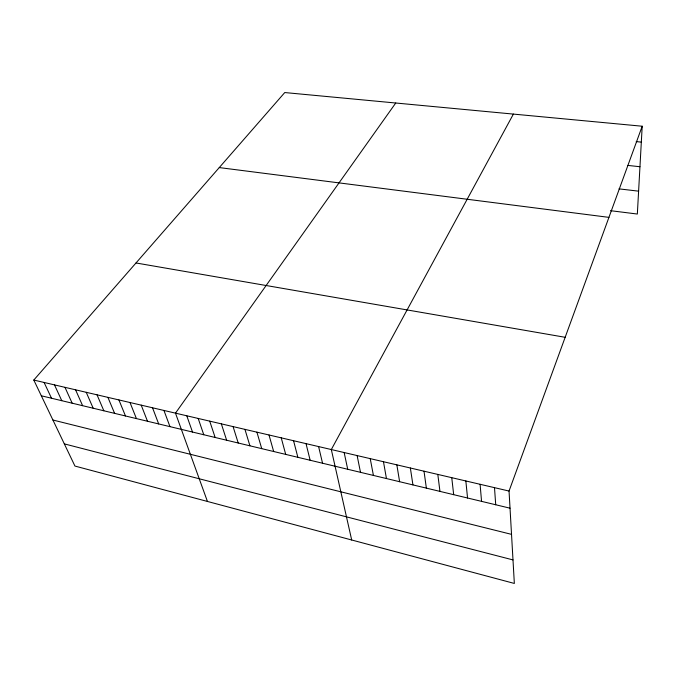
<?xml version="1.0" encoding="UTF-8"?>
<svg xmlns="http://www.w3.org/2000/svg" width="676" height="676" viewBox="0 0 676 676"><rect width="100%" height="100%" fill="white"/><g stroke="black" fill="none" stroke-linecap="round" stroke-linejoin="round"><path stroke-width="1.01" d="M642.2 126.226L509.045 491.055L514.343 583.447L74.935 466.051L33.8 380.056L284.757 92.553L642.2 126.226L637.341 214.038L610.453 210.675M513.388 114.092L331.316 449.548L351.689 539.989M395.747 103.014L175.481 413.146L207.439 501.448M636.209 141.605L641.321 142.112M627.936 165.426L639.961 166.727M618.996 188.866L638.609 191.164M219.269 167.58L608.932 217.368M136.003 262.972L565.161 337.299M33.8 380.056L509.045 491.055M41.329 395.79L510.034 508.191M52.914 420.016L511.529 534.361M64.33 443.878L513 559.914M44.092 382.464L51.511 398.232M54.486 384.889L61.786 400.699M64.972 387.34L72.163 403.183M75.56 389.807L82.624 405.693M86.241 392.308L93.187 408.228M97.031 394.826L103.85 410.788M107.915 397.37L114.607 413.366M118.908 399.93L125.474 415.968M130.003 402.524L136.434 418.605M141.208 405.144L147.503 421.258M152.523 407.789L158.683 423.936M163.947 410.45L169.963 426.64M186.779 415.791L192.508 432.048M198.195 418.452L203.772 434.752M209.712 421.14L215.145 437.473M221.348 423.86L226.629 440.228M233.085 426.607L238.214 443.008M244.949 429.37L249.917 445.814M256.922 432.167L261.73 448.644M269.014 434.998L273.662 451.509M281.233 437.845L285.703 454.399M293.561 440.727L297.863 457.314M306.025 443.642L310.149 460.255M318.607 446.574L322.545 463.229M344.152 452.548L347.726 469.271M357.122 455.573L360.502 472.338M370.228 458.632L373.414 475.431M383.469 461.725L386.452 478.557M396.837 464.851L399.626 481.718M410.357 468.003L412.926 484.903M424.013 471.197L426.37 488.131M437.811 474.417L439.958 491.384M451.754 477.678L453.68 494.68M465.848 480.966L467.547 498.001M480.095 484.295L481.557 501.364M494.494 487.658L495.719 504.761"/></g></svg>
